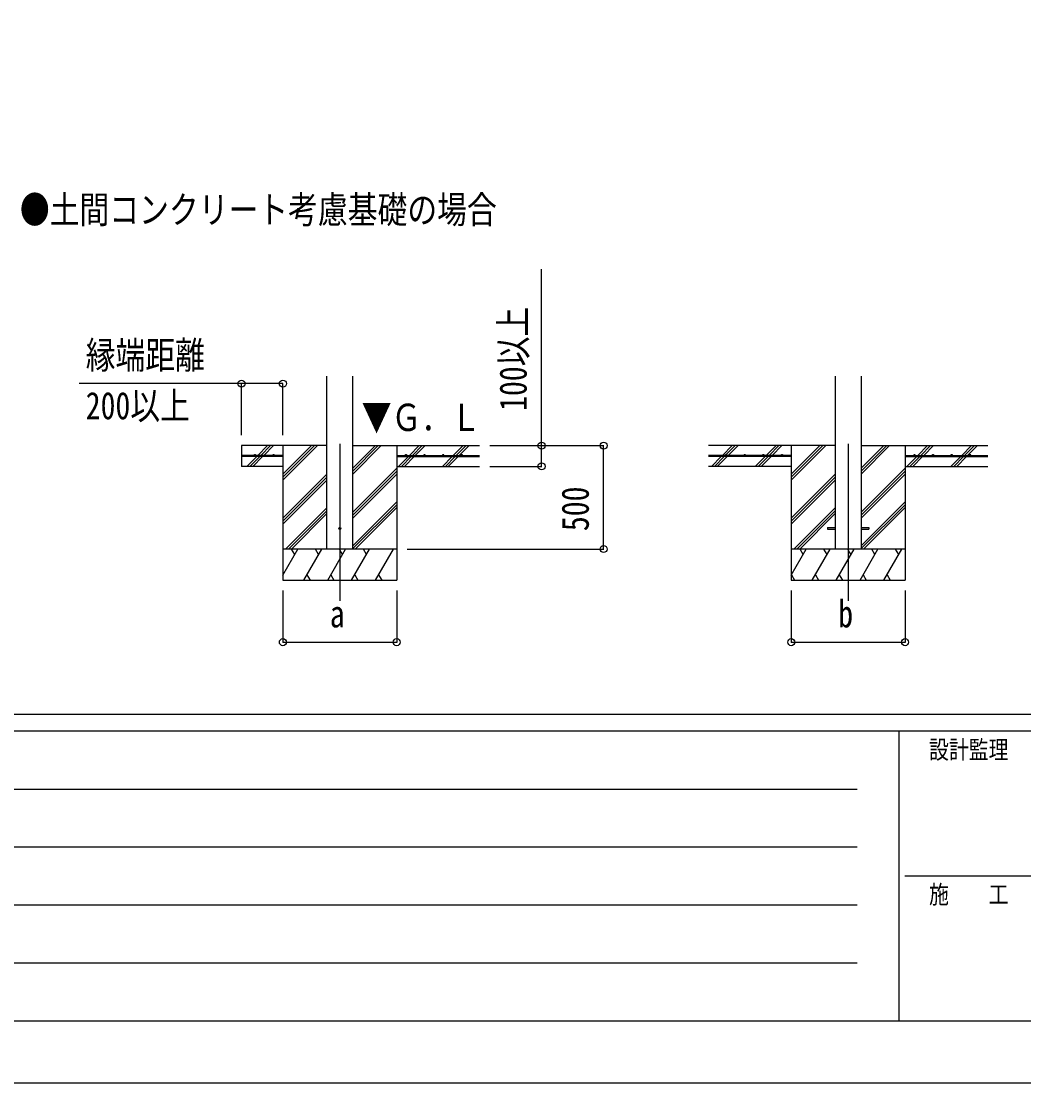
# Model space of a CAD drawing. Units: millimetres, scale not verified. Extents: x -16820 to 16820, y -11880 to 11880.
# Drawn here: x -9460 to -4615, y -11880 to -6748 of the extents above; entities that cross this region are included whole.
import ezdxf
from ezdxf.enums import TextEntityAlignment as Align

# ---------------------------------------------------------------- set-up
doc = ezdxf.new("R2010")
doc.units = ezdxf.units.MM
doc.header["$LTSCALE"] = 50
for name, color, linetype in [('0-2_USER1', 3, 'Continuous'), ('0-4_YKK_12', 2, 'Continuous'), ('0-5_YKK_13', 4, 'Continuous'), ('0-6_YKK_A1', 4, 'Continuous'), ('0-7_YKK_D', 6, 'Continuous'), ('0-8_YKK_ZWAK', 7, 'Continuous')]:
    doc.layers.add(name, color=color, linetype=linetype)
doc.styles.add('ＭＳ ゴシック', font='')
doc.styles.get('ＭＳ ゴシック').set_extended_font_data('MS Gothic')

msp = doc.modelspace()

# ---------------------------------------------------------------- linework, layer by layer
at = {"layer": '0-4_YKK_12'}
for p, q in [((-7920.92, -8790.79), (-7920.92, -9550)), ((-5463.92, -8790.79), (-5463.92, -9550))]:
    msp.add_line(p, q, dxfattribs=at)
at = {"layer": '0-5_YKK_13'}
for p, q in [((-5563.92, -9195.5), (-5563.92, -9204.5)), ((-5563.92, -9195.5), (-5526.42, -9195.5)), ((-5563.92, -9204.5), (-5526.42, -9204.5)), ((-5401.42, -9195.5), (-5363.92, -9195.5)), ((-5401.42, -9204.5), (-5363.92, -9204.5)), ((-5363.92, -9195.5), (-5363.92, -9204.5))]:
    msp.add_line(p, q, dxfattribs=at)
msp.add_circle((-7920.92, -9200), 5, dxfattribs=at)
at = {"layer": '0-6_YKK_A1'}
for p, q in [((-7983.42, -9300), (-7983.42, -8464.65)), ((-7858.42, -9300), (-7858.42, -8464.65)), ((-5526.42, -8463.65), (-5526.42, -9300)), ((-5401.42, -8463.65), (-5401.42, -9300)), ((-8316.96, -8847.5), (-8269.46, -8800)), ((-8302.81, -8847.5), (-8255.31, -8800)), ((-8288.67, -8847.5), (-8241.17, -8800)), ((-8195.92, -8800), (-8195.92, -9450)), ((-8195.92, -8966.88), (-8029.04, -8800)), ((-8195.92, -8952.74), (-8043.18, -8800)), ((-8195.92, -8938.6), (-8057.32, -8800)), ((-7858.42, -8937.75), (-7720.67, -8800)), ((-7858.42, -8923.61), (-7734.81, -8800)), ((-7858.42, -8909.46), (-7748.96, -8800)), ((-7858.42, -8800), (-7245.92, -8800)), ((-7645.92, -8800), (-7645.92, -9450)), ((-7584.32, -8847.5), (-7536.82, -8800)), ((-7570.18, -8847.5), (-7522.68, -8800)), ((-7556.04, -8847.5), (-7508.54, -8800)), ((-7372.19, -8847.5), (-7324.69, -8800)), ((-7358.05, -8847.5), (-7310.55, -8800)), ((-7343.91, -8847.5), (-7296.41, -8800)), ((-5526.42, -8800), (-6138.92, -8800)), ((-6072.09, -8847.5), (-6024.59, -8800)), ((-6053.09, -8842.64), (-6010.45, -8800)), ((-6043.8, -8847.5), (-5996.3, -8800)), ((-5859.96, -8847.5), (-5812.46, -8800)), ((-5845.81, -8847.5), (-5798.31, -8800)), ((-5831.67, -8847.5), (-5784.17, -8800)), ((-5738.92, -8800), (-5738.92, -9450)), ((-5738.92, -8966.88), (-5572.04, -8800)), ((-5738.92, -8952.74), (-5586.18, -8800)), ((-5738.92, -8938.6), (-5600.32, -8800)), ((-5401.42, -8937.75), (-5263.67, -8800)), ((-5401.42, -8923.61), (-5277.81, -8800)), ((-5401.42, -8909.46), (-5291.96, -8800)), ((-5401.42, -8800), (-4788.92, -8800)), ((-5188.92, -8800), (-5188.92, -9450)), ((-5127.32, -8847.5), (-5079.82, -8800)), ((-5113.18, -8847.5), (-5065.68, -8800)), ((-5099.04, -8847.5), (-5051.54, -8800)), ((-4915.19, -8847.5), (-4867.69, -8800)), ((-4901.05, -8847.5), (-4853.55, -8800)), ((-4886.91, -8847.5), (-4839.41, -8800)), ((-8195.92, -8847.5), (-8395.92, -8847.5)), ((-8195.92, -8852.5), (-8395.92, -8852.5)), ((-8368.05, -8898.6), (-8321.96, -8852.5)), ((-8355.31, -8900), (-8307.81, -8852.5)), ((-8341.17, -8900), (-8293.67, -8852.5)), ((-8195.92, -8847.5), (-8195.92, -8852.5)), ((-7645.92, -8847.5), (-7245.92, -8847.5)), ((-7645.92, -8847.5), (-7645.92, -8852.5)), ((-7645.92, -8852.5), (-7245.92, -8852.5)), ((-7636.82, -8900), (-7589.32, -8852.5)), ((-7622.68, -8900), (-7575.18, -8852.5)), ((-7608.54, -8900), (-7561.04, -8852.5)), ((-7424.69, -8900), (-7377.19, -8852.5)), ((-7410.55, -8900), (-7363.05, -8852.5)), ((-7396.41, -8900), (-7348.91, -8852.5)), ((-5738.92, -8847.5), (-6138.92, -8847.5)), ((-5738.92, -8852.5), (-6138.92, -8852.5)), ((-6124.59, -8900), (-6077.09, -8852.5)), ((-6110.45, -8900), (-6062.95, -8852.5)), ((-6096.3, -8900), (-6048.8, -8852.5)), ((-6057.95, -8847.5), (-6056.28, -8845.83)), ((-5911.05, -8898.6), (-5864.96, -8852.5)), ((-5898.31, -8900), (-5850.81, -8852.5)), ((-5884.17, -8900), (-5836.67, -8852.5)), ((-5738.92, -8847.5), (-5738.92, -8852.5)), ((-5188.92, -8847.5), (-4788.92, -8847.5)), ((-5188.92, -8847.5), (-5188.92, -8852.5)), ((-5188.92, -8852.5), (-4788.92, -8852.5)), ((-5179.82, -8900), (-5132.32, -8852.5)), ((-5165.68, -8900), (-5118.18, -8852.5)), ((-5151.54, -8900), (-5104.04, -8852.5)), ((-4967.69, -8900), (-4920.19, -8852.5)), ((-4953.55, -8900), (-4906.05, -8852.5)), ((-4939.41, -8900), (-4891.91, -8852.5)), ((-8195.92, -8900), (-8395.92, -8900)), ((-7858.42, -9121.59), (-7645.92, -8909.1)), ((-7858.42, -9135.74), (-7645.92, -8923.24)), ((-7645.92, -8900), (-7245.92, -8900)), ((-5738.92, -8900), (-6138.92, -8900)), ((-5401.42, -9121.59), (-5188.92, -8909.1)), ((-5401.42, -9135.74), (-5188.92, -8923.24)), ((-5188.92, -8900), (-4788.92, -8900)), ((-8195.92, -9150.73), (-7983.42, -8938.23)), ((-8195.92, -9164.87), (-7983.42, -8952.37)), ((-8195.92, -9179.01), (-7983.42, -8966.51)), ((-7858.42, -9149.88), (-7645.92, -8937.38)), ((-5738.92, -9150.73), (-5526.42, -8938.23)), ((-5738.92, -9164.87), (-5526.42, -8952.37)), ((-5738.92, -9179.01), (-5526.42, -8966.51)), ((-5401.42, -9149.88), (-5188.92, -8937.38)), ((-7858.42, -9283.72), (-7645.92, -9071.23)), ((-5401.42, -9283.72), (-5188.92, -9071.23)), ((-8183.06, -9300), (-7983.42, -9100.36)), ((-8168.92, -9300), (-7983.42, -9114.5)), ((-8154.78, -9300), (-7983.42, -9128.64)), ((-7858.42, -9297.87), (-7645.92, -9085.37)), ((-7846.41, -9300), (-7645.92, -9099.51)), ((-5726.06, -9300), (-5526.42, -9100.36)), ((-5711.92, -9300), (-5526.42, -9114.5)), ((-5697.78, -9300), (-5526.42, -9128.64)), ((-5401.42, -9297.87), (-5188.92, -9085.37)), ((-5389.41, -9300), (-5188.92, -9099.51)), ((-7645.92, -9300), (-8195.92, -9300)), ((-8195.92, -9425.45), (-8123.49, -9300)), ((-8138.49, -9325.98), (-8153.49, -9300)), ((-8094.62, -9450), (-8008.02, -9300)), ((-8023.02, -9325.98), (-8038.02, -9300)), ((-7979.15, -9450), (-7892.55, -9300)), ((-7907.55, -9325.98), (-7922.55, -9300)), ((-7863.68, -9450), (-7777.08, -9300)), ((-7792.08, -9325.98), (-7807.08, -9300)), ((-7748.21, -9450), (-7661.61, -9300)), ((-7691.61, -9300), (-7691.61, -9300)), ((-5188.92, -9300), (-5738.92, -9300)), ((-5738.92, -9425.45), (-5666.49, -9300)), ((-5681.49, -9325.98), (-5696.49, -9300)), ((-5637.62, -9450), (-5551.02, -9300)), ((-5566.02, -9325.98), (-5581.02, -9300)), ((-5522.15, -9450), (-5435.55, -9300)), ((-5450.55, -9325.98), (-5465.55, -9300)), ((-5406.68, -9450), (-5320.08, -9300)), ((-5335.08, -9325.98), (-5350.08, -9300)), ((-5291.21, -9450), (-5204.61, -9300)), ((-5219.61, -9325.98), (-5234.61, -9300)), ((-8079.63, -9424.02), (-8064.63, -9450)), ((-7964.16, -9424.02), (-7949.16, -9450)), ((-7848.68, -9424.02), (-7833.69, -9450)), ((-7733.22, -9424.02), (-7718.22, -9450)), ((-5738.1, -9424.02), (-5723.1, -9450)), ((-5622.63, -9424.02), (-5607.63, -9450)), ((-5507.16, -9424.02), (-5492.16, -9450)), ((-5391.68, -9424.02), (-5376.69, -9450)), ((-5276.22, -9424.02), (-5261.22, -9450)), ((-8195.92, -9450), (-7645.92, -9450)), ((-5738.92, -9450), (-5188.92, -9450))]:
    msp.add_line(p, q, dxfattribs=at)
msp.add_lwpolyline([(-7983.42, -8800), (-8395.92, -8800), (-8395.92, -8900)], dxfattribs=at)
for centre in [(-8330.92, -8845), (-8240.92, -8845), (-7600.92, -8845), (-7510.92, -8845), (-7420.92, -8845), (-7330.92, -8845), (-6053.92, -8845), (-5963.92, -8845), (-5873.92, -8845), (-5783.92, -8845), (-5143.92, -8845), (-5053.92, -8845), (-4963.92, -8845), (-4873.92, -8845)]:
    msp.add_circle(centre, 2.5, dxfattribs=at)
at = {"layer": '0-7_YKK_D'}
for p, q in [((-8395.92, -8750), (-8395.92, -8499)), ((-8195.92, -8750), (-8195.92, -8499)), ((-7195.92, -8800), (-6644.92, -8800)), ((-7195.92, -8800), (-6944.92, -8800)), ((-6645.92, -9300), (-6645.92, -8800)), ((-7195.92, -8900), (-6944.92, -8900)), ((-7595.92, -9300), (-6644.92, -9300)), ((-8195.92, -9500), (-8195.92, -9751)), ((-7645.92, -9500), (-7645.92, -9751)), ((-5738.92, -9500), (-5738.92, -9751)), ((-5188.92, -9500), (-5188.92, -9751)), ((-8195.92, -9750), (-7645.92, -9750)), ((-5738.92, -9750), (-5188.92, -9750))]:
    msp.add_line(p, q, dxfattribs=at)
for points in [[(-6945.92, -8900), (-6945.92, -8800), (-6945.92, -7947.2)], [(-8195.92, -8500), (-8395.92, -8500), (-9180.72, -8500)]]:
    msp.add_lwpolyline(points, dxfattribs=at)
for centre in [(-8395.92, -8500), (-8195.92, -8500), (-6945.92, -8800), (-6645.92, -8800), (-6945.92, -8900), (-6645.92, -9300), (-8195.92, -9750), (-7645.92, -9750), (-5738.92, -9750), (-5188.92, -9750)]:
    msp.add_circle(centre, 17, dxfattribs=at)
at = {"layer": '0-8_YKK_ZWAK'}
for p, q in [((15580.08, -10100), (-15619.92, -10100)), ((-5219.92, -10180), (-15619.92, -10180)), ((-5219.92, -10180), (-5219.92, -11580)), ((-19.92, -10180), (-5219.92, -10180)), ((-15449.92, -10460), (-5419.92, -10460)), ((-15449.92, -10740), (-5419.92, -10740)), ((-5189.92, -10880), (-19.92, -10880)), ((-15449.92, -11020), (-5419.92, -11020)), ((-15449.92, -11300), (-5419.92, -11300)), ((-15619.92, -11580), (-5219.92, -11580)), ((-5219.92, -11580), (-19.92, -11580))]:
    msp.add_line(p, q, dxfattribs=at)
msp.add_lwpolyline([(-16820, -11880), (16820, -11880), (16820, 11880), (-16820, 11880)], close=True, dxfattribs=at)

# ---------------------------------------------------------------- texts
at = {"layer": '0-2_USER1', "style": 'ＭＳ ゴシック', "width": 0.8}
msp.add_text('●土間コンクリート考慮基礎の場合', height=132, dxfattribs=at).set_placement((-9466.98, -7764.65), align=Align.BOTTOM_LEFT)
at = {"layer": '0-6_YKK_A1', "style": 'ＭＳ ゴシック', "width": 0.8}
msp.add_text('▼Ｇ．Ｌ', height=132, dxfattribs=at).set_placement((-7815.13, -8768.63), align=Align.BOTTOM_LEFT)
at = {"layer": '0-7_YKK_D', "style": 'ＭＳ ゴシック', "width": 0.8}
for s, p in [('100以上', (-6977.92, -8632)), ('500', (-6677.92, -9213.2))]:
    msp.add_text(s, height=132, rotation=90, dxfattribs=at).set_placement(p, align=Align.BOTTOM_LEFT)
for s, p in [('縁端距離', (-9148.72, -8468)), ('200以上', (-9148.72, -8712)), ('b', (-5511.92, -9718)), ('a', (-7968.92, -9718))]:
    msp.add_text(s, height=132, dxfattribs=at).set_placement(p, align=Align.BOTTOM_LEFT)
at = {"layer": '0-8_YKK_ZWAK', "style": 'ＭＳ ゴシック', "width": 0.8}
for s, p in [('設計監理', (-5073.25, -10340)), ('施\u3000\u3000工', (-5073.25, -11040))]:
    msp.add_text(s, height=87.98, dxfattribs=at).set_placement(p, align=Align.BOTTOM_LEFT)

doc.saveas('drawing.dxf')
